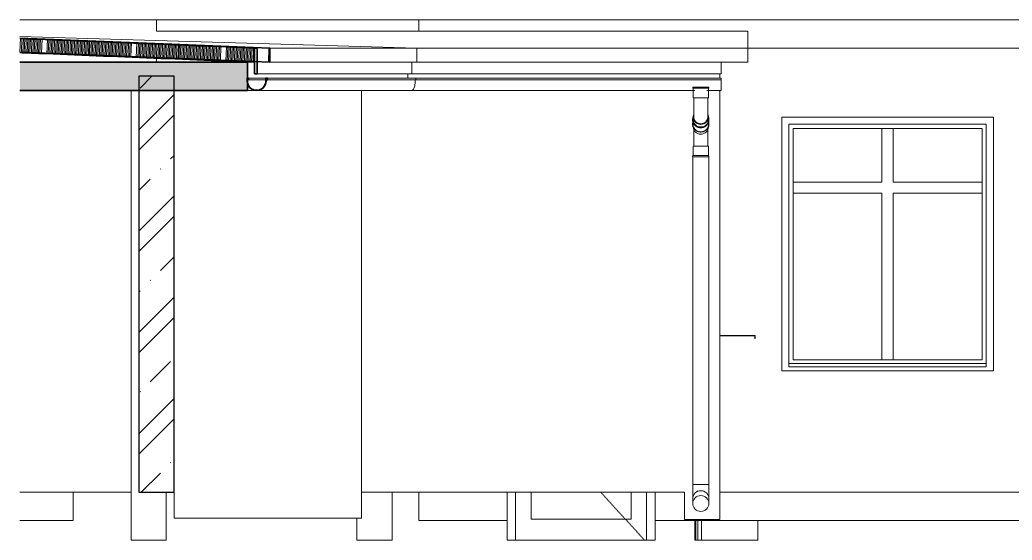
# Model space of a CAD drawing. Header units: millimetres. Extents: x -20192 to 462224, y -45352 to 20466.
# Drawn here: x 431344 to 438381, y 530 to 4220 of the extents above; entities that cross this region are included whole.
import ezdxf

# ---------------------------------------------------------------- set-up
doc = ezdxf.new("R2010")
doc.units = ezdxf.units.MM
doc.linetypes.add('Čárka', pattern=[6.35, 3.175, -3.175])
for name, color, linetype, lineweight in [('A-DOOR', 31, 'Continuous', 9), ('A-DOOR-FRAM', 31, 'Continuous', 9), ('A-FLOR', 192, 'Continuous', 9), ('A-FLOR-PATT', 8, 'Continuous', 35), ('A-GLAZ', 151, 'Continuous', 9), ('A-ROOF', 132, 'Continuous', 9), ('A-ROOF-MCUT', 132, 'Continuous', 35), ('A-ROOF-OTLN', 132, 'Continuous', 9), ('A-ROOF-PATT', 132, 'Continuous', 35), ('A-WALL', 113, 'Continuous', 9), ('A-WALL-PATT', 111, 'Continuous', 25), ('P-PIPE', 3, 'Continuous', 9), ('Q-SPCQ', 91, 'Continuous', 9), ('S-COLS', 52, 'Continuous', 9)]:
    doc.layers.add(name, color=color, linetype=linetype, lineweight=lineweight)

# ---------------------------------------------------------------- blocks, each defined once
blk = doc.blocks.new('OKNO_1k_nadsvetlik - OKNO_1k_nadsvetlik_900 x 1500-1969483-VB5-V-Bourání')
at = {"layer": 'A-GLAZ'}
blk.add_line((23700.3, 3430), (23700.3, 1930), dxfattribs=at)
blk = doc.blocks.new('parapet_ext - parapet_ext-1802020-VB5-V-Bourání')
at = {"layer": 'Q-SPCQ'}
for p, q in [((23949.3, 1982), (23700.3, 1982)), ((23700.3, 1980), (23947.3, 1980)), ((23947.3, 1980), (23947.3, 1960)), ((23949.3, 1960), (23949.3, 1982)), ((23947.3, 1960), (23949.3, 1960))]:
    blk.add_line(p, q, dxfattribs=at)
blk = doc.blocks.new('OKNO_2k_nadsvetlik - OKNO_2k_nadsvetlik 1500 x 1800-1972498-VB5-V-Bourání')
at = {"layer": 'A-GLAZ'}
for p, q in [((24139.3, 3530), (24139.3, 1730)), ((25639.3, 3530), (24139.3, 3530)), ((25639.3, 1730), (25639.3, 3530)), ((24189.3, 3480), (25589.3, 3480)), ((24189.3, 3480), (24189.3, 1782)), ((24219.3, 1810), (24219.3, 3450)), ((24219.3, 3450), (25559.3, 3450)), ((24849.3, 3070), (24849.3, 3450)), ((24929.3, 3450), (24849.3, 3450)), ((24929.3, 3450), (24929.3, 3070)), ((25559.3, 3450), (25559.3, 1810)), ((25589.3, 3480), (25589.3, 1782)), ((24849.3, 3070), (24219.3, 3070)), ((24219.3, 3070), (24219.3, 2990)), ((25559.3, 3070), (24929.3, 3070)), ((25559.3, 2990), (25559.3, 3070)), ((24219.3, 2990), (24849.3, 2990)), ((24849.3, 1810), (24849.3, 2990)), ((24929.3, 2990), (24929.3, 1810)), ((24929.3, 2990), (25559.3, 2990)), ((25559.3, 1810), (24219.3, 1810)), ((24929.3, 1810), (24849.3, 1810)), ((24139.3, 1730), (25639.3, 1730))]:
    blk.add_line(p, q, dxfattribs=at)
blk = doc.blocks.new('parapet_ext - parapet_ext-1802102-VB5-V-Bourání')
at = {"layer": 'Q-SPCQ'}
for p, q in [((24189.3, 1760), (24189.3, 1782)), ((25589.3, 1782), (24189.3, 1782)), ((25589.3, 1760), (24189.3, 1760)), ((25589.3, 1782), (25589.3, 1760))]:
    blk.add_line(p, q, dxfattribs=at)
blk = doc.blocks.new('DVERE_1k_oblozka - DD03_01_900x1970_koupelna-1549512-VB5-V-Bourání')
at = {"layer": 'A-DOOR'}
for p, q in [((22250.8, 870), (22250.8, 530)), ((22360.8, 680), (22360.8, 870)), ((23070.8, 870), (23070.8, 680)), ((23180.8, 870), (23180.8, 530)), ((23070.8, 680), (22360.8, 680)), ((23180.8, 530), (22250.8, 530))]:
    blk.add_line(p, q, dxfattribs=at)
at = {"layer": 'A-DOOR', "linetype": 'Čárka'}
blk.add_line((23165.8, 530), (22855.1, 870), dxfattribs=at)
at = {"layer": 'A-DOOR-FRAM'}
for p, q in [((22190.8, 870), (22190.8, 530)), ((23240.8, 530), (23240.8, 870)), ((22250.8, 530), (22190.8, 530)), ((23180.8, 530), (23240.8, 530))]:
    blk.add_line(p, q, dxfattribs=at)
blk = doc.blocks.new('Koleno_ uhlíková ocel_ lisované - Standardní-1479832-VB5-V-Bourání')
at = {"layer": 'P-PIPE', "color": 41}
for p, q in [((23510.8, 3479.4), (23510.8, 3460.9)), ((23618.8, 3460.9), (23618.8, 3479.4)), ((23510.8, 3324.1), (23510.8, 3257.1)), ((23564.8, 3324.1), (23510.8, 3324.1)), ((23618.8, 3324.1), (23564.8, 3324.1)), ((23618.8, 3257.1), (23618.8, 3324.1)), ((23564.8, 3257.1), (23510.8, 3257.1)), ((23618.8, 3257.1), (23564.8, 3257.1))]:
    blk.add_line(p, q, dxfattribs=at)
at = {"layer": 'P-PIPE', "color": 41, "flags": 128}
for points in [[(23507.6, 3490), (23507.3, 3487.8), (23507, 3485.6), (23506.8, 3483.4), (23506.8, 3481.1), (23506.8, 3478.9), (23506.9, 3476.6), (23507.1, 3474.4), (23507.4, 3472.2), (23507.8, 3470), (23508.3, 3467.8), (23508.9, 3465.6), (23509.5, 3463.5), (23510.3, 3461.3), (23511.1, 3459.2), (23512.1, 3457.2), (23513.1, 3455.2), (23514.2, 3453.2), (23515.3, 3451.3), (23516.6, 3449.4), (23517.9, 3447.6), (23519.3, 3445.8), (23520.8, 3444), (23522.4, 3442.4), (23524, 3440.8), (23525.6, 3439.2), (23527.4, 3437.8), (23529.2, 3436.4), (23531.1, 3435), (23533, 3433.8), (23534.9, 3432.6), (23536.9, 3431.5), (23539, 3430.4), (23541.1, 3429.5), (23543.2, 3428.6), (23545.4, 3427.8), (23547.6, 3427.1), (23549.8, 3426.5), (23552.1, 3426), (23554.3, 3425.5), (23556.6, 3425.2), (23558.9, 3424.9), (23561.2, 3424.7), (23563.5, 3424.6), (23564.8, 3424.6)], [(23514.8, 3456.8), (23514.8, 3458.7), (23514.8, 3460.5), (23514.8, 3460.9)], [(23514.8, 3324.1), (23514.8, 3329.8), (23514.8, 3335.4), (23514.8, 3341.1), (23514.8, 3346.7), (23514.8, 3352.4), (23514.8, 3357.9), (23514.8, 3363.4), (23514.8, 3368.9), (23514.8, 3374.2), (23514.8, 3379.5), (23514.8, 3384.7), (23514.8, 3389.8), (23514.8, 3394.8), (23514.8, 3399.7), (23514.8, 3404.5), (23514.8, 3409.1), (23514.8, 3413.6), (23514.8, 3418), (23514.8, 3422.2), (23514.8, 3426.2), (23514.8, 3430.1), (23514.8, 3433.8), (23514.8, 3437.4), (23514.8, 3440.7), (23514.8, 3443.9), (23514.8, 3446.9), (23514.8, 3449.7), (23514.8, 3452.2)], [(23564.8, 3424.6), (23567.1, 3424.7), (23569.4, 3424.8), (23571.7, 3425), (23574, 3425.3), (23576.3, 3425.7), (23578.5, 3426.2), (23580.8, 3426.8), (23583, 3427.4), (23585.2, 3428.2), (23587.3, 3429), (23589.4, 3429.9), (23591.5, 3430.9), (23593.5, 3432), (23595.5, 3433.1), (23597.5, 3434.3), (23599.3, 3435.6), (23601.2, 3437), (23603, 3438.4), (23604.7, 3439.9), (23606.3, 3441.5), (23607.9, 3443.1), (23609.4, 3444.8), (23610.9, 3446.6), (23612.2, 3448.4), (23613.5, 3450.2), (23614.8, 3452.2), (23615.9, 3454.1), (23616.9, 3456.1), (23617.9, 3458.1), (23618.8, 3460.2), (23619.6, 3462.3), (23620.3, 3464.4), (23620.9, 3466.6), (23621.5, 3468.8), (23621.9, 3471), (23622.3, 3473.2), (23622.5, 3475.4), (23622.7, 3477.7), (23622.8, 3479.9), (23622.7, 3482.2), (23622.6, 3484.4), (23622.4, 3486.6), (23622.1, 3488.8)], [(23614.8, 3460.9), (23614.8, 3459.3), (23614.8, 3457.4), (23614.8, 3455.3)], [(23614.8, 3452.9), (23614.8, 3450.4), (23614.8, 3447.7), (23614.8, 3444.8), (23614.8, 3441.6), (23614.8, 3438.3), (23614.8, 3434.9), (23614.8, 3431.2), (23614.8, 3427.4), (23614.8, 3423.3), (23614.8, 3419.2), (23614.8, 3414.9), (23614.8, 3410.4), (23614.8, 3405.8), (23614.8, 3401.1), (23614.8, 3396.2), (23614.8, 3391.3), (23614.8, 3386.2), (23614.8, 3381), (23614.8, 3375.8), (23614.8, 3370.4), (23614.8, 3365), (23614.8, 3359.5), (23614.8, 3354), (23614.8, 3348.4), (23614.8, 3342.7), (23614.8, 3337.1), (23614.8, 3331.4), (23614.8, 3325.7), (23614.8, 3324.1)], [(23510.8, 3249.1), (23510.6, 3249.1), (23510.4, 3249.1), (23510.3, 3249.1), (23510.1, 3249.1), (23510, 3249.1), (23509.8, 3249.2), (23509.7, 3249.2), (23509.5, 3249.3), (23509.4, 3249.3), (23509.2, 3249.4), (23509.1, 3249.4), (23508.9, 3249.5), (23508.8, 3249.6), (23508.6, 3249.7), (23508.5, 3249.8), (23508.4, 3249.9), (23508.3, 3250), (23508.1, 3250.1), (23508, 3250.2), (23507.9, 3250.3), (23507.8, 3250.4), (23507.7, 3250.5), (23507.6, 3250.6), (23507.5, 3250.8), (23507.4, 3250.9), (23507.3, 3251), (23507.2, 3251.2), (23507.2, 3251.3), (23507.1, 3251.5), (23507, 3251.6), (23507, 3251.8), (23506.9, 3251.9), (23506.9, 3252.1), (23506.9, 3252.2), (23506.8, 3252.4), (23506.8, 3252.5), (23506.8, 3252.7), (23506.8, 3252.9), (23506.8, 3253), (23506.8, 3253.2), (23506.8, 3253.3), (23506.8, 3253.5), (23506.8, 3253.7), (23506.8, 3253.8), (23506.9, 3254), (23506.9, 3254.1), (23507, 3254.3), (23507, 3254.4), (23507.1, 3254.6), (23507.1, 3254.7), (23507.2, 3254.9), (23507.3, 3255), (23507.4, 3255.1), (23507.4, 3255.3), (23507.5, 3255.4), (23507.6, 3255.5), (23507.7, 3255.7), (23507.8, 3255.8), (23507.9, 3255.9), (23508.1, 3256), (23508.2, 3256.1), (23508.3, 3256.2), (23508.4, 3256.3), (23508.6, 3256.4), (23508.7, 3256.5), (23508.8, 3256.6), (23509, 3256.6), (23509.1, 3256.7), (23509.3, 3256.8), (23509.4, 3256.8), (23509.6, 3256.9), (23509.7, 3256.9), (23509.9, 3257), (23510, 3257), (23510.2, 3257), (23510.4, 3257), (23510.5, 3257.1), (23510.7, 3257.1), (23510.8, 3257.1)], [(23510.8, 3257.1), (23510.8, 3257.1), (23510.9, 3257.1), (23511.2, 3257.1), (23511.5, 3257.1), (23511.8, 3257.1), (23512.3, 3257.1), (23512.9, 3257.1), (23513.5, 3257.1)], [(23564.8, 3257.1), (23562.6, 3257.1), (23560.5, 3257.1), (23558.3, 3257.1), (23556.2, 3257.1), (23554, 3257.1), (23551.9, 3257.1), (23549.8, 3257.1), (23547.8, 3257.1), (23545.7, 3257.1), (23543.7, 3257.1), (23541.8, 3257.1), (23539.8, 3257.1), (23537.9, 3257.1), (23536.1, 3257.1), (23534.3, 3257.1), (23532.5, 3257.1), (23530.8, 3257.1), (23529.2, 3257.1), (23527.6, 3257.1), (23526, 3257.1), (23524.6, 3257.1), (23523.1, 3257.1), (23521.8, 3257.1), (23520.5, 3257.1), (23519.3, 3257.1), (23518.2, 3257.1), (23517.1, 3257.1), (23516.2, 3257.1), (23515.3, 3257.1), (23514.4, 3257.1), (23513.7, 3257.1), (23513, 3257.1), (23512.5, 3257.1), (23512, 3257.1), (23511.6, 3257.1), (23511.2, 3257.1), (23511, 3257.1), (23510.8, 3257.1), (23510.8, 3257.1), (23510.8, 3257.1)], [(23510.8, 3249.1), (23510.8, 3249.1), (23510.9, 3249.1), (23511.2, 3249.1), (23511.5, 3249.1), (23511.8, 3249.1), (23512.3, 3249.1), (23512.9, 3249.1), (23513.5, 3249.1), (23514.2, 3249.1), (23515, 3249.1), (23515.9, 3249.1), (23516.9, 3249.1), (23517.9, 3249.1), (23519, 3249.1), (23520.2, 3249.1), (23521.5, 3249.1), (23522.8, 3249.1), (23524.2, 3249.1), (23525.6, 3249.1), (23527.1, 3249.1), (23528.7, 3249.1), (23530.4, 3249.1), (23532.1, 3249.1), (23533.8, 3249.1), (23535.6, 3249.1), (23537.4, 3249.1), (23539.3, 3249.1), (23541.2, 3249.1), (23543.2, 3249.1), (23545.2, 3249.1), (23547.2, 3249.1), (23549.3, 3249.1), (23551.4, 3249.1), (23553.5, 3249.1), (23555.6, 3249.1), (23557.7, 3249.1), (23559.9, 3249.1), (23562, 3249.1), (23564.2, 3249.1), (23564.8, 3249.1)], [(23513, 3249.1), (23512.5, 3249.1), (23512, 3249.1), (23511.6, 3249.1), (23511.2, 3249.1), (23511, 3249.1), (23510.8, 3249.1), (23510.8, 3249.1), (23510.8, 3249.1)], [(23618.8, 3257.1), (23618.7, 3257.1), (23618.6, 3257.1), (23618.4, 3257.1), (23618.1, 3257.1), (23617.7, 3257.1), (23617.2, 3257.1), (23616.7, 3257.1), (23616, 3257.1), (23615.3, 3257.1), (23614.5, 3257.1), (23613.6, 3257.1), (23612.7, 3257.1), (23611.6, 3257.1), (23610.5, 3257.1), (23609.3, 3257.1), (23608.1, 3257.1), (23606.8, 3257.1), (23605.4, 3257.1), (23603.9, 3257.1), (23602.4, 3257.1), (23600.8, 3257.1), (23599.2, 3257.1), (23597.5, 3257.1), (23595.7, 3257.1), (23593.9, 3257.1), (23592.1, 3257.1), (23590.2, 3257.1), (23588.3, 3257.1), (23586.3, 3257.1), (23584.3, 3257.1), (23582.3, 3257.1), (23580.2, 3257.1), (23578.2, 3257.1), (23576.1, 3257.1), (23573.9, 3257.1), (23571.8, 3257.1), (23569.7, 3257.1), (23567.5, 3257.1), (23565.4, 3257.1), (23564.8, 3257.1)], [(23564.8, 3249.1), (23566.9, 3249.1), (23569.1, 3249.1), (23571.2, 3249.1), (23573.4, 3249.1), (23575.5, 3249.1), (23577.6, 3249.1), (23579.7, 3249.1), (23581.8, 3249.1), (23583.8, 3249.1), (23585.8, 3249.1), (23587.8, 3249.1), (23589.7, 3249.1), (23591.6, 3249.1), (23593.5, 3249.1), (23595.3, 3249.1), (23597, 3249.1), (23598.7, 3249.1), (23600.4, 3249.1), (23602, 3249.1), (23603.5, 3249.1), (23605, 3249.1), (23606.4, 3249.1), (23607.7, 3249.1), (23609, 3249.1), (23610.2, 3249.1), (23611.3, 3249.1), (23612.4, 3249.1), (23613.4, 3249.1), (23614.3, 3249.1), (23615.1, 3249.1), (23615.8, 3249.1), (23616.5, 3249.1), (23617.1, 3249.1), (23617.6, 3249.1), (23618, 3249.1), (23618.3, 3249.1), (23618.5, 3249.1), (23618.7, 3249.1), (23618.8, 3249.1), (23618.8, 3249.1)], [(23615.8, 3257.1), (23616.5, 3257.1), (23617.1, 3257.1), (23617.6, 3257.1), (23618, 3257.1), (23618.3, 3257.1), (23618.5, 3257.1), (23618.7, 3257.1), (23618.8, 3257.1), (23618.8, 3257.1)], [(23618.8, 3249.1), (23618.7, 3249.1), (23618.6, 3249.1), (23618.4, 3249.1), (23618.1, 3249.1), (23617.7, 3249.1), (23617.2, 3249.1), (23616.7, 3249.1)], [(23618.8, 3257.1), (23618.9, 3257.1), (23619.1, 3257), (23619.2, 3257), (23619.4, 3257), (23619.6, 3257), (23619.7, 3256.9), (23619.9, 3256.9), (23620, 3256.9), (23620.2, 3256.8), (23620.3, 3256.7), (23620.5, 3256.7), (23620.6, 3256.6), (23620.8, 3256.5), (23620.9, 3256.5), (23621, 3256.4), (23621.2, 3256.3), (23621.3, 3256.2), (23621.4, 3256.1), (23621.5, 3256), (23621.6, 3255.8), (23621.7, 3255.7), (23621.9, 3255.6), (23621.9, 3255.5), (23622, 3255.4), (23622.1, 3255.2), (23622.2, 3255.1), (23622.3, 3254.9), (23622.4, 3254.8), (23622.4, 3254.7), (23622.5, 3254.5), (23622.6, 3254.4), (23622.6, 3254.2), (23622.6, 3254.1), (23622.7, 3253.9), (23622.7, 3253.7), (23622.7, 3253.6), (23622.8, 3253.4), (23622.8, 3253.3), (23622.8, 3253.1), (23622.8, 3252.9), (23622.8, 3252.8), (23622.7, 3252.6), (23622.7, 3252.5), (23622.7, 3252.3), (23622.7, 3252.2), (23622.6, 3252), (23622.6, 3251.8), (23622.5, 3251.7), (23622.5, 3251.5), (23622.4, 3251.4), (23622.3, 3251.3), (23622.3, 3251.1), (23622.2, 3251), (23622.1, 3250.8), (23622, 3250.7), (23621.9, 3250.6), (23621.8, 3250.5), (23621.7, 3250.3), (23621.6, 3250.2), (23621.5, 3250.1), (23621.3, 3250), (23621.2, 3249.9), (23621.1, 3249.8), (23621, 3249.7), (23620.8, 3249.6), (23620.7, 3249.6), (23620.5, 3249.5), (23620.4, 3249.4), (23620.3, 3249.3), (23620.1, 3249.3), (23620, 3249.2), (23619.8, 3249.2), (23619.6, 3249.2), (23619.5, 3249.1), (23619.3, 3249.1), (23619.2, 3249.1), (23619, 3249.1), (23618.9, 3249.1), (23618.8, 3249.1)]]:
    blk.add_lwpolyline(points, dxfattribs=at)
at = {"layer": 'P-PIPE', "color": 41}
for start_param, end_param in [(3.156732, 4.712389), (4.712389, 6.267539)]:
    blk.add_ellipse((23564.8, 3460.9), major_axis=(54, 0), ratio=0.961262, start_param=start_param, end_param=end_param, dxfattribs=at)
blk = doc.blocks.new('Koleno_ uhlíková ocel_ lisované - Standardní-V178-VB5-V-Bourání')
at = {"layer": 'P-PIPE', "color": 41}
for p, q in [((23510.8, 3734.4), (23510.8, 3667.4)), ((23522.1, 3734.4), (23564.8, 3734.4)), ((23564.8, 3734.4), (23607.4, 3734.4)), ((23618.8, 3667.4), (23618.8, 3734.4)), ((23510.8, 3667.4), (23564.8, 3667.4)), ((23564.8, 3667.4), (23618.8, 3667.4)), ((23510.8, 3530.5), (23510.8, 3512)), ((23618.8, 3512), (23618.8, 3530.5))]:
    blk.add_line(p, q, dxfattribs=at)
at = {"layer": 'P-PIPE', "color": 41, "flags": 128}
for points in [[(23510.8, 3734.4), (23510.6, 3734.4), (23510.4, 3734.4), (23510.3, 3734.4), (23510.1, 3734.4), (23510, 3734.5), (23509.8, 3734.5), (23509.7, 3734.6), (23509.5, 3734.6), (23509.4, 3734.7), (23509.2, 3734.7), (23509.1, 3734.8), (23508.9, 3734.8), (23508.8, 3734.9), (23508.6, 3735), (23508.5, 3735.1), (23508.4, 3735.2), (23508.3, 3735.3), (23508.1, 3735.4), (23508, 3735.5), (23507.9, 3735.6), (23507.8, 3735.7), (23507.7, 3735.8), (23507.6, 3736), (23507.5, 3736.1), (23507.4, 3736.2), (23507.3, 3736.4), (23507.2, 3736.5), (23507.2, 3736.7), (23507.1, 3736.8), (23507, 3736.9), (23507, 3737.1), (23506.9, 3737.2), (23506.9, 3737.4), (23506.9, 3737.6), (23506.8, 3737.7), (23506.8, 3737.9), (23506.8, 3738), (23506.8, 3738.2), (23506.8, 3738.4), (23506.8, 3738.5), (23506.8, 3738.7)], [(23507, 3739.6), (23507, 3739.8), (23507.1, 3739.9), (23507.1, 3740.1), (23507.2, 3740.2), (23507.3, 3740.3), (23507.4, 3740.5), (23507.4, 3740.6), (23507.5, 3740.7), (23507.6, 3740.9), (23507.7, 3741), (23507.8, 3741.1), (23507.9, 3741.2), (23508.1, 3741.3), (23508.2, 3741.5), (23508.3, 3741.6), (23508.4, 3741.6), (23508.6, 3741.7), (23508.7, 3741.8), (23508.8, 3741.9), (23509, 3742), (23509.1, 3742), (23509.3, 3742.1), (23509.4, 3742.2), (23509.6, 3742.2), (23509.7, 3742.3), (23509.9, 3742.3), (23510, 3742.3), (23510.2, 3742.4), (23510.4, 3742.4), (23510.5, 3742.4), (23510.7, 3742.4), (23510.8, 3742.4)], [(23510.8, 3742.4), (23510.8, 3742.4), (23510.9, 3742.4), (23511.2, 3742.4), (23511.5, 3742.4), (23511.8, 3742.4)], [(23564.8, 3742.4), (23562.6, 3742.4), (23560.5, 3742.4), (23558.3, 3742.4), (23556.2, 3742.4), (23554, 3742.4), (23551.9, 3742.4), (23549.8, 3742.4), (23547.8, 3742.4), (23545.7, 3742.4), (23543.7, 3742.4), (23541.8, 3742.4), (23539.8, 3742.4), (23537.9, 3742.4), (23536.1, 3742.4), (23534.3, 3742.4), (23532.5, 3742.4), (23530.8, 3742.4), (23529.2, 3742.4), (23527.6, 3742.4), (23526, 3742.4), (23524.6, 3742.4), (23523.1, 3742.4), (23521.8, 3742.4), (23520.5, 3742.4), (23519.3, 3742.4), (23518.2, 3742.4), (23517.1, 3742.4), (23516.2, 3742.4), (23515.3, 3742.4), (23514.4, 3742.4), (23513.7, 3742.4), (23513, 3742.4), (23512.5, 3742.4), (23512, 3742.4), (23511.6, 3742.4), (23511.2, 3742.4), (23511, 3742.4), (23510.8, 3742.4), (23510.8, 3742.4), (23510.8, 3742.4)], [(23510.8, 3734.4), (23510.8, 3734.4), (23510.9, 3734.4), (23511.2, 3734.4), (23511.5, 3734.4), (23511.8, 3734.4), (23512.3, 3734.4), (23512.9, 3734.4), (23513.5, 3734.4), (23514.2, 3734.4), (23515, 3734.4), (23515.9, 3734.4), (23516.9, 3734.4), (23517.9, 3734.4), (23519, 3734.4), (23520.2, 3734.4), (23521.5, 3734.4), (23522.8, 3734.4), (23524.2, 3734.4), (23525.6, 3734.4), (23527.1, 3734.4), (23528.7, 3734.4), (23530.4, 3734.4), (23532.1, 3734.4), (23533.8, 3734.4), (23535.6, 3734.4), (23537.4, 3734.4), (23539.3, 3734.4), (23541.2, 3734.4), (23543.2, 3734.4), (23545.2, 3734.4), (23547.2, 3734.4), (23549.3, 3734.4), (23551.4, 3734.4), (23553.5, 3734.4), (23555.6, 3734.4), (23557.7, 3734.4), (23559.9, 3734.4), (23562, 3734.4), (23564.2, 3734.4), (23564.8, 3734.4)], [(23512, 3734.4), (23511.6, 3734.4), (23511.2, 3734.4), (23511, 3734.4), (23510.8, 3734.4), (23510.8, 3734.4), (23510.8, 3734.4)], [(23618.8, 3742.4), (23618.7, 3742.4), (23618.6, 3742.4), (23618.4, 3742.4), (23618.1, 3742.4), (23617.7, 3742.4), (23617.2, 3742.4), (23616.7, 3742.4), (23616, 3742.4), (23615.3, 3742.4), (23614.5, 3742.4), (23613.6, 3742.4), (23612.7, 3742.4), (23611.6, 3742.4), (23610.5, 3742.4), (23609.3, 3742.4), (23608.1, 3742.4), (23606.8, 3742.4), (23605.4, 3742.4), (23603.9, 3742.4), (23602.4, 3742.4), (23600.8, 3742.4), (23599.2, 3742.4), (23597.5, 3742.4), (23595.7, 3742.4), (23593.9, 3742.4), (23592.1, 3742.4), (23590.2, 3742.4), (23588.3, 3742.4), (23586.3, 3742.4), (23584.3, 3742.4), (23582.3, 3742.4), (23580.2, 3742.4), (23578.2, 3742.4), (23576.1, 3742.4), (23573.9, 3742.4), (23571.8, 3742.4), (23569.7, 3742.4), (23567.5, 3742.4), (23565.4, 3742.4), (23564.8, 3742.4)], [(23564.8, 3734.4), (23566.9, 3734.4), (23569.1, 3734.4), (23571.2, 3734.4), (23573.4, 3734.4), (23575.5, 3734.4), (23577.6, 3734.4), (23579.7, 3734.4), (23581.8, 3734.4), (23583.8, 3734.4), (23585.8, 3734.4), (23587.8, 3734.4), (23589.7, 3734.4), (23591.6, 3734.4), (23593.5, 3734.4), (23595.3, 3734.4), (23597, 3734.4), (23598.7, 3734.4), (23600.4, 3734.4), (23602, 3734.4), (23603.5, 3734.4), (23605, 3734.4), (23606.4, 3734.4), (23607.7, 3734.4), (23609, 3734.4), (23610.2, 3734.4), (23611.3, 3734.4), (23612.4, 3734.4), (23613.4, 3734.4), (23614.3, 3734.4), (23615.1, 3734.4), (23615.8, 3734.4), (23616.5, 3734.4), (23617.1, 3734.4), (23617.6, 3734.4), (23618, 3734.4), (23618.3, 3734.4), (23618.5, 3734.4), (23618.7, 3734.4), (23618.8, 3734.4), (23618.8, 3734.4)], [(23618.8, 3734.4), (23618.7, 3734.4), (23618.6, 3734.4), (23618.4, 3734.4), (23618.1, 3734.4), (23617.7, 3734.4), (23617.2, 3734.4)], [(23617.6, 3742.4), (23618, 3742.4), (23618.3, 3742.4), (23618.5, 3742.4), (23618.7, 3742.4), (23618.8, 3742.4), (23618.8, 3742.4)], [(23618.8, 3742.4), (23618.9, 3742.4), (23619.1, 3742.4), (23619.2, 3742.4), (23619.4, 3742.3), (23619.6, 3742.3), (23619.7, 3742.3), (23619.9, 3742.2), (23620, 3742.2), (23620.2, 3742.1), (23620.3, 3742.1), (23620.5, 3742), (23620.6, 3741.9), (23620.8, 3741.9), (23620.9, 3741.8), (23621, 3741.7), (23621.2, 3741.6), (23621.3, 3741.5), (23621.4, 3741.4), (23621.5, 3741.3), (23621.6, 3741.2), (23621.7, 3741.1), (23621.9, 3740.9), (23621.9, 3740.8), (23622, 3740.7), (23622.1, 3740.6), (23622.2, 3740.4), (23622.3, 3740.3), (23622.4, 3740.1), (23622.4, 3740), (23622.5, 3739.8), (23622.6, 3739.7), (23622.6, 3739.5)], [(23622.8, 3738.8), (23622.8, 3738.6), (23622.8, 3738.4), (23622.8, 3738.3), (23622.8, 3738.1), (23622.7, 3738), (23622.7, 3737.8), (23622.7, 3737.6), (23622.7, 3737.5), (23622.6, 3737.3), (23622.6, 3737.2), (23622.5, 3737), (23622.5, 3736.9), (23622.4, 3736.7), (23622.3, 3736.6), (23622.3, 3736.4), (23622.2, 3736.3), (23622.1, 3736.2), (23622, 3736), (23621.9, 3735.9), (23621.8, 3735.8), (23621.7, 3735.7), (23621.6, 3735.6), (23621.5, 3735.4), (23621.3, 3735.3), (23621.2, 3735.2), (23621.1, 3735.1), (23621, 3735.1), (23620.8, 3735), (23620.7, 3734.9), (23620.5, 3734.8), (23620.4, 3734.7), (23620.3, 3734.7), (23620.1, 3734.6), (23620, 3734.6), (23619.8, 3734.5), (23619.6, 3734.5), (23619.5, 3734.5), (23619.3, 3734.4), (23619.2, 3734.4), (23619, 3734.4), (23618.9, 3734.4), (23618.8, 3734.4)], [(23514.8, 3667.4), (23514.8, 3661.7), (23514.8, 3656), (23514.8, 3650.3), (23514.8, 3644.7), (23514.8, 3639.1), (23514.8, 3633.5), (23514.8, 3628), (23514.8, 3622.6), (23514.8, 3617.2), (23514.8, 3611.9), (23514.8, 3606.7), (23514.8, 3601.6), (23514.8, 3596.6), (23514.8, 3591.8), (23514.8, 3587), (23514.8, 3582.4), (23514.8, 3577.9), (23514.8, 3573.5), (23514.8, 3569.3), (23514.8, 3565.2), (23514.8, 3561.4), (23514.8, 3557.6), (23514.8, 3554.1), (23514.8, 3550.7), (23514.8, 3547.6), (23514.8, 3544.6), (23514.8, 3541.8), (23514.8, 3539.2), (23514.8, 3536.8), (23514.8, 3534.7), (23514.8, 3532.7), (23514.8, 3531), (23514.8, 3530.5)], [(23614.8, 3530.5), (23614.8, 3532.2), (23614.8, 3534.1), (23614.8, 3536.2), (23614.8, 3538.5), (23614.8, 3541), (23614.8, 3543.8), (23614.8, 3546.7), (23614.8, 3549.8), (23614.8, 3553.1), (23614.8, 3556.6), (23614.8, 3560.3), (23614.8, 3564.1), (23614.8, 3568.1), (23614.8, 3572.3), (23614.8, 3576.6), (23614.8, 3581), (23614.8, 3585.6), (23614.8, 3590.4), (23614.8, 3595.2), (23614.8, 3600.2), (23614.8, 3605.3), (23614.8, 3610.4), (23614.8, 3615.7), (23614.8, 3621), (23614.8, 3626.5), (23614.8, 3632), (23614.8, 3637.5), (23614.8, 3643.1), (23614.8, 3648.7), (23614.8, 3654.4), (23614.8, 3660.1), (23614.8, 3665.8), (23614.8, 3667.4)], [(23510.7, 3531.3), (23509.9, 3529.1), (23509.2, 3527), (23508.6, 3524.9), (23508.1, 3522.7), (23507.6, 3520.5), (23507.3, 3518.3), (23507, 3516), (23506.8, 3513.8), (23506.8, 3511.5), (23506.8, 3509.3), (23506.9, 3507.1), (23507.1, 3504.8), (23507.4, 3502.6), (23507.8, 3500.4), (23508.3, 3498.2), (23508.9, 3496), (23509.5, 3493.9), (23510.3, 3491.8), (23511.1, 3489.7), (23512.1, 3487.6), (23513.1, 3485.6), (23514.2, 3483.6), (23515.3, 3481.7), (23516.6, 3479.8), (23517.9, 3478), (23519.3, 3476.2), (23520.8, 3474.5), (23522.4, 3472.8), (23524, 3471.2), (23525.6, 3469.7), (23527.4, 3468.2), (23529.2, 3466.8), (23531.1, 3465.4), (23533, 3464.2), (23534.9, 3463), (23536.9, 3461.9), (23539, 3460.9), (23541.1, 3459.9), (23543.2, 3459), (23545.4, 3458.2), (23547.6, 3457.5), (23549.8, 3456.9), (23552.1, 3456.4), (23554.3, 3455.9), (23556.6, 3455.6), (23558.9, 3455.3), (23561.2, 3455.1), (23563.5, 3455), (23564.8, 3455)], [(23564.8, 3455), (23567.1, 3455.1), (23569.4, 3455.2), (23571.7, 3455.4), (23574, 3455.7), (23576.3, 3456.1), (23578.5, 3456.6), (23580.8, 3457.2), (23583, 3457.9), (23585.2, 3458.6), (23587.3, 3459.4), (23589.4, 3460.3), (23591.5, 3461.3), (23593.5, 3462.4), (23595.5, 3463.5), (23597.5, 3464.8), (23599.3, 3466.1), (23601.2, 3467.4), (23603, 3468.9), (23604.7, 3470.4), (23606.3, 3471.9), (23607.9, 3473.6), (23609.4, 3475.3), (23610.9, 3477), (23612.2, 3478.8), (23613.5, 3480.7), (23614.8, 3482.6), (23615.9, 3484.5), (23616.9, 3486.5), (23617.9, 3488.6), (23618.8, 3490.6), (23619.6, 3492.7), (23620.3, 3494.9), (23620.9, 3497), (23621.5, 3499.2), (23621.9, 3501.4), (23622.3, 3503.6), (23622.5, 3505.9), (23622.7, 3508.1), (23622.8, 3510.3), (23622.7, 3512.6), (23622.6, 3514.8), (23622.4, 3517.1), (23622.1, 3519.3), (23621.7, 3521.5), (23621.2, 3523.7), (23620.7, 3525.9), (23620, 3528), (23619.2, 3530.1), (23618.6, 3531.7)]]:
    blk.add_lwpolyline(points, dxfattribs=at)
at = {"layer": 'P-PIPE', "color": 41}
for centre, major_axis, start_param, end_param in [((23564.8, 3530.5), (54, 0), 2.757844, 4.712389), ((23564.8, 3530.5), (50, 0), 3.141593, 4.712389), ((23564.8, 3530.5), (54, 0), 4.712389, 6.669307), ((23564.8, 3530.5), (50, 0), 4.712389, 6.283185), ((23564.8, 3512), (54, 0), 3.141593, 4.712389), ((23564.8, 3512), (54, 0), 4.712389, 6.283185)]:
    blk.add_ellipse(centre, major_axis=major_axis, ratio=0.961262, start_param=start_param, end_param=end_param, dxfattribs=at)
blk = doc.blocks.new('Koleno_ slitinová ocel - Standardní-1479841-VB5-V-Bourání')
at = {"layer": 'P-PIPE', "color": 41}
for p, q in [((23564.8, 925), (23507.6, 925)), ((23621.9, 925), (23564.8, 925))]:
    blk.add_line(p, q, dxfattribs=at)
at = {"layer": 'P-PIPE', "color": 41, "flags": 128}
for points in [[(23507.6, 824.8), (23507.6, 825.7), (23507.6, 826.7), (23507.6, 827.9), (23507.6, 829.2), (23507.6, 830.7), (23507.6, 832.3), (23507.6, 834.1), (23507.6, 836), (23507.6, 838.1), (23507.6, 840.3), (23507.6, 842.7), (23507.6, 845.1), (23507.6, 847.7), (23507.6, 850.5), (23507.6, 853.3), (23507.6, 856.3), (23507.6, 859.3), (23507.6, 862.5), (23507.6, 865.8), (23507.6, 869.2), (23507.6, 872.6), (23507.6, 876.2), (23507.6, 879.8), (23507.6, 883.5), (23507.6, 887.2), (23507.6, 891.1), (23507.6, 894.9), (23507.6, 898.9), (23507.6, 902.8), (23507.6, 906.8), (23507.6, 910.9), (23507.6, 914.9), (23507.6, 919), (23507.6, 923), (23507.6, 925)], [(23621.9, 925), (23621.9, 920.9), (23621.9, 916.8), (23621.9, 912.8), (23621.9, 908.7), (23621.9, 904.7), (23621.9, 900.7), (23621.9, 896.8), (23621.9, 892.9), (23621.9, 889), (23621.9, 885.2), (23621.9, 881.5), (23621.9, 877.9), (23621.9, 874.3), (23621.9, 870.8), (23621.9, 867.4), (23621.9, 864), (23621.9, 860.8), (23621.9, 857.7), (23621.9, 854.7), (23621.9, 851.8), (23621.9, 849), (23621.9, 846.3), (23621.9, 843.8), (23621.9, 841.4), (23621.9, 839.1), (23621.9, 837), (23621.9, 835), (23621.9, 833.2), (23621.9, 831.4), (23621.9, 829.9), (23621.9, 828.5), (23621.9, 827.2), (23621.9, 826.2), (23621.9, 825.2), (23621.9, 824.8)]]:
    blk.add_lwpolyline(points, dxfattribs=at)
at = {"layer": 'P-PIPE', "color": 41}
for major_axis, start_param, end_param in [((-57.2, 0), 4.712389, 6.283185), ((57.1, 0), 0, 1.570796)]:
    blk.add_ellipse((23564.8, 824.8), major_axis=major_axis, ratio=0.981627, start_param=start_param, end_param=end_param, dxfattribs=at)
blk = doc.blocks.new('DVERE_1k_oblozka - DD03_01_900x1970-1930117-VB5-V-Bourání')
at = {"layer": 'A-DOOR-FRAM'}
for p, q in [((23522.7, 670), (23522.7, 530)), ((23523.2, 670), (23523.2, 530)), ((23528.3, 530), (23528.3, 670)), ((23528.8, 670), (23528.8, 530)), ((23543.8, 670), (23543.8, 530)), ((23523.2, 530), (23522.7, 530)), ((23528.3, 530), (23523.2, 530)), ((23528.8, 530), (23528.3, 530)), ((23543.8, 530), (23528.8, 530)), ((23570, 530), (23543.8, 530))]:
    blk.add_line(p, q, dxfattribs=at)

msp = doc.modelspace()

# ---------------------------------------------------------------- hatches: boundary and pattern name
at = {"layer": 'A-FLOR-PATT', "lineweight": 9}
msp.add_hatch(color=256, dxfattribs=at).paths.add_polyline_path([(432367.5, 3720), (432957.9, 3720), (432957.9, 3920), (431344.4, 3920), (431344.4, 3720), (431855.9, 3720)])
at = {"layer": 'A-ROOF-PATT', "lineweight": 9}
h = msp.add_hatch(dxfattribs=at)
h.set_pattern_fill('FP_183', color=256, angle=-90, style=0, pattern_type=2)
h.set_pattern_definition([(267.71, (431840.8, 4071.2), (1269, -50.8), []), (267.71, (431850.9, 4070.7), (1269, -50.8), []), (267.71, (431861, 4070.3), (1269, -50.8), []), (267.71, (431871.2, 4069.9), (1269, -50.8), []), (267.71, (431881.4, 4069.5), (1269, -50.8), []), (267.71, (431891.5, 4069.1), (1269, -50.8), []), (267.71, (431901.7, 4068.7), (1269, -50.8), []), (267.71, (431911.8, 4068.3), (1269, -50.8), []), (267.71, (431922, 4067.9), (1269, -50.8), []), (267.71, (431932.1, 4067.5), (1269, -50.8), []), (267.71, (431942.3, 4067.1), (1269, -50.8), []), (267.71, (431952.4, 4066.7), (1269, -50.8), []), (267.71, (431962.6, 4066.3), (1269, -50.8), []), (267.71, (431972.7, 4065.9), (1269, -50.8), []), (267.71, (431982.9, 4065.5), (1269, -50.8), []), (267.71, (431993, 4065), (1269, -50.8), []), (267.71, (432003.2, 4064.6), (1269, -50.8), []), (267.71, (432013.3, 4064.2), (1269, -50.8), []), (267.71, (432023.5, 4063.8), (1269, -50.8), []), (267.71, (432033.6, 4063.4), (1269, -50.8), []), (267.71, (432043.8, 4063), (1269, -50.8), []), (267.71, (432054, 4062.6), (1269, -50.8), []), (267.71, (432064.1, 4062.2), (1269, -50.8), []), (267.71, (432074.3, 4061.8), (1269, -50.8), []), (267.71, (432084.4, 4061.4), (1269, -50.8), []), (267.71, (432094.6, 4061), (1269, -50.8), []), (267.71, (432104.7, 4060.6), (1269, -50.8), []), (267.71, (432114.9, 4060.2), (1269, -50.8), []), (267.71, (432125, 4059.8), (1269, -50.8), []), (267.71, (432135.2, 4059.4), (1269, -50.8), []), (267.71, (432475.2, 4045.7), (1269, -50.8), []), (267.71, (432485.4, 4045.3), (1269, -50.8), []), (267.71, (432495.6, 4044.9), (1269, -50.8), []), (267.71, (432505.7, 4044.5), (1269, -50.8), []), (267.71, (432515.9, 4044.1), (1269, -50.8), []), (267.71, (432526, 4043.7), (1269, -50.8), []), (267.71, (432536.2, 4043.3), (1269, -50.8), []), (267.71, (432546.3, 4042.9), (1269, -50.8), []), (267.71, (432556.5, 4042.5), (1269, -50.8), []), (267.71, (432566.6, 4042.1), (1269, -50.8), []), (267.71, (432576.8, 4041.7), (1269, -50.8), []), (267.71, (432586.9, 4041.3), (1269, -50.8), []), (267.71, (432597.1, 4040.9), (1269, -50.8), []), (267.71, (432607.2, 4040.5), (1269, -50.8), []), (267.71, (432617.4, 4040), (1269, -50.8), []), (267.71, (432627.5, 4039.6), (1269, -50.8), []), (267.71, (432637.7, 4039.2), (1269, -50.8), []), (267.71, (432647.8, 4038.8), (1269, -50.8), []), (267.71, (432658, 4038.4), (1269, -50.8), []), (267.71, (432668.1, 4038), (1269, -50.8), []), (267.71, (432678.3, 4037.6), (1269, -50.8), []), (267.71, (432688.4, 4037.2), (1269, -50.8), []), (267.71, (432698.6, 4036.8), (1269, -50.8), []), (267.71, (432708.7, 4036.4), (1269, -50.8), []), (267.71, (432718.9, 4036), (1269, -50.8), []), (267.71, (432729, 4035.6), (1269, -50.8), []), (267.71, (432739.2, 4035.2), (1269, -50.8), []), (267.71, (432749.3, 4034.8), (1269, -50.8), []), (267.71, (432759.5, 4034.4), (1269, -50.8), []), (267.71, (432769.7, 4034), (1269, -50.8), [])])
h.paths.add_polyline_path([(433117.9, 3920), (433117.9, 4020), (431344.4, 4090.1), (431344.4, 3990.1), (432879.1, 3929.6)])
h = msp.add_hatch(dxfattribs=at)
h.set_pattern_fill('FP_182', color=41, angle=-90, style=0, pattern_type=2)
h.set_pattern_definition([(87.66, (432468, 4041.8), (-1269, 51.9), []), (87.66, (432457.9, 4042.2), (-1269, 51.9), []), (87.66, (432447.7, 4042.6), (-1269, 51.9), []), (87.66, (432437.5, 4043), (-1269, 51.9), []), (87.66, (432427.4, 4043.5), (-1269, 51.9), []), (87.66, (432417.2, 4043.9), (-1269, 51.9), []), (87.66, (432407.1, 4044.3), (-1269, 51.9), []), (87.66, (432397, 4044.7), (-1269, 51.9), []), (87.66, (432386.8, 4045.1), (-1269, 51.9), []), (87.66, (432376.6, 4045.5), (-1269, 51.9), []), (87.66, (432366.5, 4046), (-1269, 51.9), []), (87.66, (432356.3, 4046.4), (-1269, 51.9), []), (87.66, (432346.2, 4046.8), (-1269, 51.9), []), (87.66, (432336, 4047.2), (-1269, 51.9), []), (87.66, (432325.9, 4047.6), (-1269, 51.9), []), (87.66, (432315.7, 4048), (-1269, 51.9), []), (87.66, (432305.6, 4048.4), (-1269, 51.9), []), (87.66, (432295.4, 4048.9), (-1269, 51.9), []), (87.66, (432285.3, 4049.3), (-1269, 51.9), []), (87.66, (432275.1, 4049.7), (-1269, 51.9), []), (87.66, (432265, 4050.1), (-1269, 51.9), []), (87.66, (432254.8, 4050.5), (-1269, 51.9), []), (87.66, (432244.7, 4051), (-1269, 51.9), []), (87.66, (432234.5, 4051.4), (-1269, 51.9), []), (87.66, (432224.4, 4051.8), (-1269, 51.9), []), (87.66, (432214.2, 4052.2), (-1269, 51.9), []), (87.66, (432204.1, 4052.6), (-1269, 51.9), []), (87.66, (432193.9, 4053), (-1269, 51.9), []), (87.66, (432183.8, 4053.4), (-1269, 51.9), []), (87.66, (432173.6, 4053.8), (-1269, 51.9), []), (87.66, (431833.5, 4067.7), (-1269, 51.9), []), (87.66, (431823.4, 4068.2), (-1269, 51.9), []), (87.66, (431813.2, 4068.6), (-1269, 51.9), []), (87.66, (431803.1, 4069), (-1269, 51.9), []), (87.66, (431792.9, 4069.4), (-1269, 51.9), []), (87.66, (431782.8, 4069.8), (-1269, 51.9), []), (87.66, (431772.6, 4070.2), (-1269, 51.9), []), (87.66, (431762.5, 4070.6), (-1269, 51.9), []), (87.66, (431752.3, 4071.1), (-1269, 51.9), []), (87.66, (431742.2, 4071.5), (-1269, 51.9), []), (87.66, (431732, 4071.9), (-1269, 51.9), []), (87.66, (431721.9, 4072.3), (-1269, 51.9), []), (87.66, (431711.7, 4072.7), (-1269, 51.9), []), (87.66, (431701.6, 4073.1), (-1269, 51.9), []), (87.66, (431691.4, 4073.6), (-1269, 51.9), []), (87.66, (431681.3, 4074), (-1269, 51.9), []), (87.66, (431671.1, 4074.4), (-1269, 51.9), []), (87.66, (431661, 4074.8), (-1268.9, 51.9), []), (87.66, (431650.8, 4075.2), (-1268.9, 51.9), []), (87.66, (431640.7, 4075.6), (-1268.9, 51.9), []), (87.66, (431630.5, 4076), (-1268.9, 51.9), []), (87.66, (431620.4, 4076.5), (-1268.9, 51.9), []), (87.66, (431610.2, 4076.9), (-1268.9, 51.9), []), (87.66, (431600, 4077.3), (-1268.9, 51.9), []), (87.66, (431589.9, 4077.7), (-1268.9, 51.9), []), (87.66, (431579.7, 4078.1), (-1268.9, 51.9), []), (87.66, (431569.6, 4078.5), (-1268.9, 51.9), []), (87.66, (431559.4, 4079), (-1268.9, 51.9), []), (87.66, (431549.3, 4079.4), (-1268.9, 51.9), []), (87.66, (431539.1, 4079.8), (-1268.9, 51.9), [])])
h.paths.add_polyline_path([(433007.9, 3920), (433007.9, 4020), (431344.4, 4087.7), (431344.4, 3987.7), (432879.1, 3925.2)])
at = {"layer": 'A-WALL-PATT', "lineweight": 9}
h = msp.add_hatch(dxfattribs=at)
h.set_pattern_fill('FP_181', color=256, angle=225, style=0, pattern_type=2)
h.set_pattern_definition([(45, (413661.4, -1e-12), (-359.21, 359.21), []), (45, (413805.1, -1e-12), (-359.21, 359.21), []), (45, (414092.5, -1e-12), (-215.526, 502.894), [203.2, -101.6, 3.353, -98.247])])
h.paths.add_polyline_path([(432187.9, 870), (432437.9, 870), (432437.9, 3820), (432187.9, 3820), (432187.9, 1141.5)])

# ---------------------------------------------------------------- linework, layer by layer
at = {"layer": 'A-FLOR'}
for p, q in [((434174.1, 4220), (442618.3, 4220)), ((434174.1, 4220), (434174.1, 4140)), ((442618.2, 4020), (436507.6, 4020)), ((432957.9, 3920), (433007.7, 3920)), ((434096.3, 3836), (434096.3, 3806)), ((436307.6, 3836), (436307.6, 3806)), ((433020.5, 3720), (432957.9, 3720)), ((433028, 3720), (433026.5, 3720)), ((431721.8, 870), (431721.8, 670)), ((434174.1, 870), (434174.1, 670)), ((436307.6, 870), (442834.9, 870)), ((431721.8, 670), (431344.4, 670)), ((434799.1, 670), (434174.1, 670)), ((442834.9, 670), (435849.1, 670))]:
    msp.add_line(p, q, dxfattribs=at)
at = {"layer": 'A-FLOR', "lineweight": 35}
for p, q in [((432957.9, 3920), (431344.4, 3920)), ((432957.9, 3720), (432957.9, 3920)), ((431344.4, 3720), (432957.9, 3720))]:
    msp.add_line(p, q, dxfattribs=at)
at = {"layer": 'A-ROOF', "lineweight": 18}
for p, q in [((431344.4, 4101.6), (434159.3, 4020)), ((433062.6, 3922.1), (433117.9, 3920))]:
    msp.add_line(p, q, dxfattribs=at)
at = {"layer": 'A-ROOF', "lineweight": 35}
for p, q in [((432421.4, 4047.9), (431344.4, 4090.1)), ((433117.9, 4020), (432421.4, 4047.9)), ((433117.9, 3920), (433117.9, 4020)), ((431344.4, 3990.1), (432421.4, 3947.9)), ((432421.4, 3947.9), (433117.9, 3920))]:
    msp.add_line(p, q, dxfattribs=at)
at = {"layer": 'A-ROOF'}
for p, q in [((432313.5, 4140), (436507.6, 4140)), ((436507.6, 4140), (436507.6, 3920)), ((436507.6, 4020), (433117.9, 4020)), ((434159.3, 4020), (434159.3, 3920)), ((433117.9, 3920), (436507.6, 3920))]:
    msp.add_line(p, q, dxfattribs=at)
at = {"layer": 'A-ROOF', "color": 61, "lineweight": 18}
msp.add_line((433007.9, 3920), (431344.4, 3986.8), dxfattribs=at)
at = {"layer": 'A-ROOF', "color": 40, "lineweight": 35}
for points, knots in [([(433007.9, 4020), (432572.7, 4037.6), (432018.2, 4060.2), (431463.7, 4082.9), (431344.4, 4087.7)], [0, 0, 0, 0, 0.4444444, 0.5663079, 0.5663079, 0.5663079, 0.5663079]), ([(431344.4, 3987.7), (431354.9, 3987.3), (431909.4, 3964.6), (432463.9, 3942), (433007.9, 3920)], [0.4336918, 0.4336918, 0.4336918, 0.4336918, 0.4444444, 1, 1, 1, 1])]:
    msp.add_open_spline(points, degree=3, knots=knots, dxfattribs=at)
at = {"layer": 'A-ROOF-MCUT', "color": 40}
for p, q in [((433026.9, 4020), (433007.9, 4020)), ((433007.9, 4020), (433007.9, 3836)), ((433026.9, 3836), (433026.9, 4020)), ((432966.9, 3806), (432956.9, 3806)), ((432956.9, 3806), (432956.9, 3786)), ((432957.9, 3805), (432965.9, 3805)), ((432965.9, 3805), (432965.9, 3794.2)), ((432966.9, 3794.2), (432966.9, 3806)), ((433007.9, 3836), (433026.9, 3836)), ((433100.1, 3806), (433089.1, 3806)), ((433089.1, 3806), (433089.1, 3786)), ((433090.1, 3786), (433090.1, 3805)), ((433090.1, 3805), (433099.1, 3805)), ((433099.1, 3805), (433099.1, 3795.2)), ((433100.1, 3794.2), (433100.1, 3806)), ((432965.9, 3794.2), (432966.9, 3794.2)), ((433099.1, 3795.2), (433092.6, 3795.2)), ((433092.6, 3795.2), (433092.6, 3794.2)), ((433092.6, 3794.2), (433100.1, 3794.2))]:
    msp.add_line(p, q, dxfattribs=at)
for radius, end in [(66.6, 360), (65.6, 0)]:
    msp.add_arc((433023.5, 3786), radius, 180, end, dxfattribs=at)
at = {"layer": 'A-ROOF-OTLN', "color": 41}
for p, q in [((434123.4, 3836), (434123.4, 3920)), ((436316.6, 3836), (436316.6, 3920)), ((433089.1, 3806), (432966.9, 3806)), ((436316.6, 3836), (433026.9, 3836)), ((436316.6, 3806), (433100.1, 3806)), ((434152.3, 3794.2), (434152.3, 3806)), ((436316.6, 3719.4), (436316.6, 3806)), ((433089.1, 3794.2), (432966.9, 3794.2)), ((433100.1, 3794.2), (436316.6, 3794.2)), ((434148.3, 3786), (434148.3, 3794.2)), ((433023.5, 3719.4), (436130.8, 3719.4)), ((436215.4, 3719.4), (436316.6, 3719.4))]:
    msp.add_line(p, q, dxfattribs=at)
for points, knots in [([(432957.4, 3778.3), (432957.7, 3775.1), (432958.7, 3770), (432960.3, 3765), (432960.9, 3763.2)], [0.03672829, 0.03672829, 0.03672829, 0.03672829, 0.08333333, 0.11127045, 0.11127045, 0.11127045, 0.11127045]), ([(432963.1, 3757.9), (432964, 3756.1), (432967.5, 3749.2), (432974.1, 3740.7), (432982.8, 3733), (432989.3, 3728.7), (432993.6, 3726.5), (432995.4, 3725.6)], [0.1387296, 0.1387296, 0.1387296, 0.1387296, 0.1666667, 0.25, 0.2916667, 0.3333333, 0.3612704, 0.3612704, 0.3612704, 0.3612704]), ([(433051.6, 3725.6), (433053.4, 3726.5), (433057.7, 3728.7), (433064.2, 3733), (433072.9, 3740.7), (433079.5, 3749.2), (433083, 3756.1), (433083.9, 3757.9)], [0.6387296, 0.6387296, 0.6387296, 0.6387296, 0.6666667, 0.7083333, 0.75, 0.8333333, 0.8612704, 0.8612704, 0.8612704, 0.8612704]), ([(433086.1, 3763.2), (433086.7, 3765), (433089.1, 3772.4), (433090.1, 3780.2), (433090.1, 3786)], [0.8887296, 0.8887296, 0.8887296, 0.8887296, 0.9166667, 1, 1, 1, 1]), ([(434122.1, 3719.4), (434123.2, 3719.4), (434125.5, 3719.8), (434128.9, 3721.5), (434132.2, 3724.3), (434136.3, 3729.5), (434140.9, 3738.4), (434145.1, 3752.3), (434147.7, 3768.6), (434148.3, 3780.2), (434148.3, 3786)], [0.5, 0.5, 0.5, 0.5, 0.5416667, 0.5833333, 0.625, 0.6666667, 0.75, 0.8333333, 0.9166667, 1, 1, 1, 1]), ([(433000.7, 3723.4), (433002.5, 3722.8), (433007.2, 3721.3), (433014.8, 3719.8), (433023.5, 3719.2), (433032.2, 3719.8), (433039.8, 3721.3), (433044.5, 3722.8), (433046.3, 3723.4)], [0.3887296, 0.3887296, 0.3887296, 0.3887296, 0.4166667, 0.4583333, 0.5, 0.5416667, 0.5833333, 0.6112704, 0.6112704, 0.6112704, 0.6112704])]:
    msp.add_open_spline(points, degree=3, knots=knots, dxfattribs=at)
for points in [[(432960.1, 3769), (432960, 3769.7), (432959.8, 3770.4), (432959.6, 3771.1)], [(432964, 3758.3), (432963.2, 3760), (432962.5, 3761.8), (432961.9, 3763.5)], [(432967.8, 3751.4), (432967.4, 3752), (432967.1, 3752.6), (432966.7, 3753.2)], [(432990.7, 3729.2), (432990.1, 3729.6), (432989.5, 3729.9), (432988.9, 3730.3)], [(433058.1, 3730.3), (433057.5, 3729.9), (433056.9, 3729.6), (433056.3, 3729.2)], [(433080.3, 3753.2), (433079.9, 3752.6), (433079.6, 3752), (433079.2, 3751.4)], [(433085.1, 3763.5), (433084.5, 3761.8), (433083.8, 3760), (433083, 3758.3)], [(433087.4, 3771.1), (433087.2, 3770.4), (433087, 3769.7), (433086.9, 3769)], [(433001, 3724.4), (433000.2, 3724.7), (432998.4, 3725.4), (432996.7, 3726.1), (432995.8, 3726.5)], [(433008.6, 3722.1), (433007.9, 3722.3), (433007.2, 3722.5), (433006.5, 3722.6)], [(433040.5, 3722.6), (433039.8, 3722.5), (433039.1, 3722.3), (433038.4, 3722.1)], [(433051.2, 3726.5), (433050.3, 3726.1), (433048.6, 3725.4), (433046.8, 3724.7), (433046, 3724.4)]]:
    msp.add_open_spline(points, degree=3, dxfattribs=at)
at = {"layer": 'A-WALL'}
for p, q in [((432313.5, 4220), (431344.4, 4220)), ((434174.1, 4220), (432313.5, 4220)), ((432313.5, 4220), (432313.5, 4140)), ((432313.5, 4140), (432313.5, 4220)), ((432313.5, 3947.9), (432313.5, 3920)), ((432313.5, 3920), (432313.5, 3947.9)), ((433767.8, 685.2), (433767.8, 3719.4)), ((436307.6, 3719.4), (436307.6, 676)), ((431344.4, 870), (432132.8, 870)), ((432437.9, 870), (432437.9, 685.2)), ((433767.8, 870), (436057.6, 870)), ((436057.6, 676), (436057.6, 870)), ((432437.9, 685.2), (433767.8, 685.2)), ((436307.6, 676), (436057.6, 676))]:
    msp.add_line(p, q, dxfattribs=at)
at = {"layer": 'A-WALL', "lineweight": 25}
for p, q in [((432437.9, 3820), (432187.9, 3820)), ((432187.9, 3820), (432187.9, 870)), ((432437.9, 870), (432437.9, 3820)), ((432187.9, 870), (432437.9, 870))]:
    msp.add_line(p, q, dxfattribs=at)
at = {"layer": 'P-PIPE', "color": 41}
for p, q in [((436133.9, 3742.4), (436212.3, 3742.4)), ((436115.9, 3509.8), (436115.9, 3481.6)), ((436230.2, 3481.6), (436230.2, 3509.8)), ((436115.9, 3249.1), (436115.9, 925)), ((436230.2, 3249.1), (436115.9, 3249.1)), ((436230.2, 925), (436230.2, 3249.1)), ((436115.9, 925), (436230.2, 925)), ((436115.9, 824.8), (436115.9, 790.3)), ((436230.2, 790.3), (436230.2, 824.8))]:
    msp.add_line(p, q, dxfattribs=at)
for centre, major_axis, ratio, start_param, end_param in [((436173.1, 3509.8), (57.2, 0), 0.961262, 3.116641, 3.141593), ((436173.1, 3481.6), (57.2, 0), 0.961262, 3.141593, 4.712389), ((436173.1, 3509.8), (57.1, 0), 0.961262, 3.625076, 3.695294), ((436173.1, 3509.8), (57.1, 0), 0.961262, 3.827522, 3.958961), ((436173.1, 3509.8), (57.1, 0), 0.961262, 4.047326, 4.223745), ((436173.1, 3509.8), (57.1, 0), 0.961262, 4.26236, 4.712389), ((436173.1, 3481.6), (57.1, 0), 0.961262, 4.712389, 6.283185), ((436173.1, 3509.8), (57.1, 0), 0.961262, 4.712389, 5.371821), ((436173.1, 3509.8), (57.1, 0), 0.961262, 5.465615, 5.592), ((436173.1, 3509.8), (57.2, 0), 0.961262, 5.684958, 5.834954), ((436173.1, 3509.8), (-57.1, 0), 0.961262, 3.141593, 3.167958), ((436173.1, 3509.8), (57.1, 0), 0.961262, 6.248697, 6.283185), ((436173.1, 824.8), (57.2, 0), 0.981627, 1.570796, 3.141593), ((436173.1, 790.3), (-57.2, 0), 0.981627, 4.712389, 6.283185), ((436173.1, 824.8), (57.2, 0), 0.981627, 0, 1.570796), ((436173.1, 790.3), (-57.2, 0), 0.981627, 3.141593, 4.712389), ((436173.1, 790.3), (57.2, 0), 0.981627, 3.141593, 4.712389), ((436173.1, 790.3), (-57.2, 0), 0.981627, 1.570796, 3.141593)]:
    msp.add_ellipse(centre, major_axis=major_axis, ratio=ratio, start_param=start_param, end_param=end_param, dxfattribs=at)
at = {"layer": 'S-COLS'}
for p, q in [((432132.8, 3720), (432132.8, 530)), ((432382.8, 870), (432382.8, 530)), ((433983.5, 870), (433983.5, 530)), ((433733.5, 685.2), (433733.5, 530)), ((436178.3, 530), (436178.3, 670)), ((436578.3, 670), (436578.3, 530)), ((432382.8, 530), (432132.8, 530)), ((433983.5, 530), (433733.5, 530)), ((436578.3, 530), (436178.3, 530))]:
    msp.add_line(p, q, dxfattribs=at)

# ---------------------------------------------------------------- block references
at = {"layer": 'A-DOOR', "linetype": 'Čárka'}
msp.add_blockref('DVERE_1k_oblozka - DD03_01_900x1970_koupelna-1549512-VB5-V-Bourání', (412608.3, 0), dxfattribs=at)
at = {"layer": 'A-DOOR'}
msp.add_blockref('DVERE_1k_oblozka - DD03_01_900x1970-1930117-VB5-V-Bourání', (412608.3, 0), dxfattribs=at)
at = {"layer": 'A-GLAZ'}
for name in ['OKNO_2k_nadsvetlik - OKNO_2k_nadsvetlik 1500 x 1800-1972498-VB5-V-Bourání', 'OKNO_1k_nadsvetlik - OKNO_1k_nadsvetlik_900 x 1500-1969483-VB5-V-Bourání']:
    msp.add_blockref(name, (412608.3, 0), dxfattribs=at)
at = {"layer": 'P-PIPE', "color": 41}
for name in ['Koleno_ uhlíková ocel_ lisované - Standardní-V178-VB5-V-Bourání', 'Koleno_ uhlíková ocel_ lisované - Standardní-1479832-VB5-V-Bourání', 'Koleno_ slitinová ocel - Standardní-1479841-VB5-V-Bourání']:
    msp.add_blockref(name, (412608.3, 0), dxfattribs=at)
at = {"layer": 'Q-SPCQ'}
for name in ['parapet_ext - parapet_ext-1802020-VB5-V-Bourání', 'parapet_ext - parapet_ext-1802102-VB5-V-Bourání']:
    msp.add_blockref(name, (412608.3, 0), dxfattribs=at)

doc.saveas('drawing.dxf')
